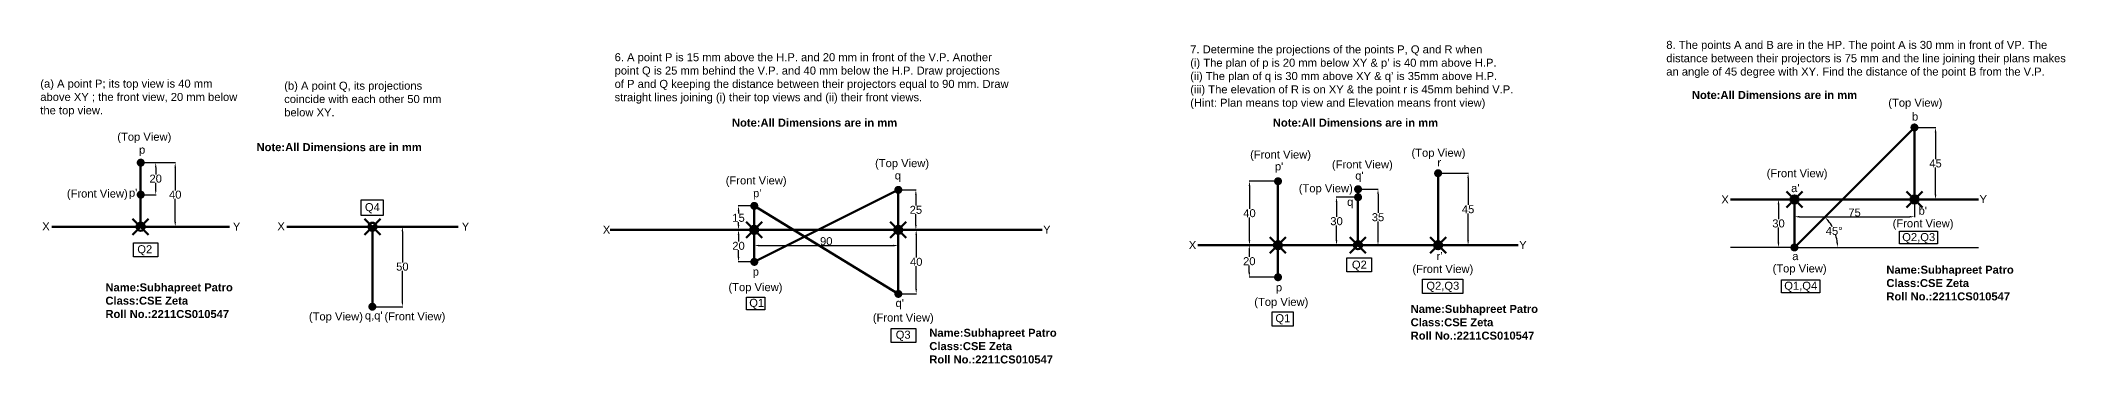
# Model space of a CAD drawing. Header units: millimetres. Extents: x 12 to 2699, y 62 to 303.
# Drawn here: x 1434 to 2699, y 101 to 303 of the extents above; entities that cross this region are included whole.
import ezdxf

# ---------------------------------------------------------------- set-up
doc = ezdxf.new("R2010")
doc.units = ezdxf.units.MM
doc.header["$MEASUREMENT"] = 0
doc.header["$PDMODE"] = 35
doc.header["$PDSIZE"] = 5
doc.styles.get("Standard").update_dxf_attribs({"font": 'arial.ttf'})
doc.dimstyles.get("Standard").update_dxf_attribs({"dimtxt": 5, "dimasz": 3, "dimexe": 0.18, "dimexo": 0.0625, "dimgap": 0.09, "dimtad": 1, "dimtih": 1, "dimtoh": 1, "dimdec": 0, "dimzin": 0, "dimdsep": 46, "dimtxsty": 'Standard', "dimcen": 0.09, "dimadec": 0, "dimazin": 0, "dimtfac": 1, "dimtdec": 0, "dimtofl": 0, "dimtmove": 0, "dimatfit": 3, "dimfxl": 1, "dimtolj": 1, "dimtzin": 0, "dimarcsym": 0})

# ---------------------------------------------------------------- blocks, each defined once
blk = doc.blocks.new('*D26')
at = {"color": 0, "lineweight": -2, "transparency": 16777216}
for p, q in [((1496.7, 226.5), (1506.2, 226.5)), ((1506, 223.5), (1506, 219.2)), ((1496.7, 206.5), (1506.2, 206.5)), ((1506, 209.5), (1506, 213.9))]:
    blk.add_line(p, q, dxfattribs=at)
at = {"color": 0, "transparency": 16777216}
for points in [[(1505.5, 223.5), (1506.5, 223.5), (1506, 226.5)], [(1505.5, 209.5), (1506.5, 209.5), (1506, 206.5)]]:
    blk.add_solid(points, dxfattribs=at)
at = {"layer": 'Defpoints', "color": 0, "transparency": 16777216}
for p in [(1496.6, 226.5), (1506, 226.5), (1496.6, 206.5)]:
    blk.add_point(p, dxfattribs=at)
at = {"color": 0, "lineweight": 50, "transparency": 16777216, "insert": (1506, 216.5), "char_height": 5, "attachment_point": 5}
blk.add_mtext('\\A1;20', dxfattribs=at)
blk = doc.blocks.new('*D27')
at = {"color": 0, "lineweight": -2, "transparency": 16777216}
for p, q in [((1496.7, 226.5), (1518.4, 226.5)), ((1518.2, 223.5), (1518.2, 209.2)), ((1518.2, 189.5), (1518.2, 203.9)), ((1496.7, 186.5), (1518.4, 186.5))]:
    blk.add_line(p, q, dxfattribs=at)
at = {"color": 0, "transparency": 16777216}
for points in [[(1517.7, 223.5), (1518.7, 223.5), (1518.2, 226.5)], [(1517.7, 189.5), (1518.7, 189.5), (1518.2, 186.5)]]:
    blk.add_solid(points, dxfattribs=at)
at = {"layer": 'Defpoints', "color": 0, "transparency": 16777216}
for p in [(1496.6, 226.5), (1496.6, 186.5), (1518.2, 186.5)]:
    blk.add_point(p, dxfattribs=at)
at = {"color": 0, "lineweight": 50, "transparency": 16777216, "insert": (1518.2, 206.5), "char_height": 5, "attachment_point": 5}
blk.add_mtext('\\A1;40', dxfattribs=at)
blk = doc.blocks.new('*D28')
at = {"color": 0, "lineweight": -2, "transparency": 16777216}
for p, q in [((1641.4, 186.5), (1660.3, 186.5)), ((1660.1, 183.5), (1660.1, 164.2)), ((1660.1, 139.5), (1660.1, 158.9)), ((1641.4, 136.5), (1660.3, 136.5))]:
    blk.add_line(p, q, dxfattribs=at)
at = {"color": 0, "transparency": 16777216}
for points in [[(1659.6, 183.5), (1660.6, 183.5), (1660.1, 186.5)], [(1659.6, 139.5), (1660.6, 139.5), (1660.1, 136.5)]]:
    blk.add_solid(points, dxfattribs=at)
at = {"layer": 'Defpoints', "color": 0, "transparency": 16777216}
for p in [(1641.4, 186.5), (1641.4, 136.5), (1660.1, 136.5)]:
    blk.add_point(p, dxfattribs=at)
at = {"color": 0, "lineweight": 50, "transparency": 16777216, "insert": (1660.1, 161.5), "char_height": 5, "attachment_point": 5}
blk.add_mtext('\\A1;50', dxfattribs=at)
blk = doc.blocks.new('*D29')
at = {"color": 0, "lineweight": -2, "transparency": 16777216}
for p, q in [((1879.9, 184.5), (1869.9, 184.5)), ((1870.1, 181.5), (1870.1, 177.2)), ((1879.9, 164.5), (1869.9, 164.5)), ((1870.1, 167.5), (1870.1, 171.9))]:
    blk.add_line(p, q, dxfattribs=at)
at = {"color": 0, "transparency": 16777216}
for points in [[(1869.6, 181.5), (1870.6, 181.5), (1870.1, 184.5)], [(1869.6, 167.5), (1870.6, 167.5), (1870.1, 164.5)]]:
    blk.add_solid(points, dxfattribs=at)
at = {"layer": 'Defpoints', "color": 0, "transparency": 16777216}
for p in [(1879.9, 184.5), (1870.1, 164.5), (1879.9, 164.5)]:
    blk.add_point(p, dxfattribs=at)
at = {"color": 0, "lineweight": 50, "transparency": 16777216, "insert": (1870.1, 174.5), "char_height": 5, "attachment_point": 5}
blk.add_mtext('\\A1;20', dxfattribs=at)
blk = doc.blocks.new('*D30')
at = {"color": 0, "lineweight": -2, "transparency": 16777216}
for p, q in [((1970, 209.5), (1981.1, 209.5)), ((1980.9, 206.5), (1980.9, 199.7)), ((1980.9, 187.5), (1980.9, 194.4)), ((1970, 184.5), (1981.1, 184.5))]:
    blk.add_line(p, q, dxfattribs=at)
at = {"color": 0, "transparency": 16777216}
for points in [[(1980.4, 206.5), (1981.4, 206.5), (1980.9, 209.5)], [(1980.4, 187.5), (1981.4, 187.5), (1980.9, 184.5)]]:
    blk.add_solid(points, dxfattribs=at)
at = {"layer": 'Defpoints', "color": 0, "transparency": 16777216}
for p in [(1969.9, 209.5), (1980.9, 209.5), (1969.9, 184.5)]:
    blk.add_point(p, dxfattribs=at)
at = {"color": 0, "lineweight": 50, "transparency": 16777216, "insert": (1980.9, 197), "char_height": 5, "attachment_point": 5}
blk.add_mtext('\\A1;25', dxfattribs=at)
blk = doc.blocks.new('*D31')
at = {"color": 0, "lineweight": -2, "transparency": 16777216}
for p, q in [((1970, 184.5), (1981.3, 184.5)), ((1981.1, 181.5), (1981.1, 167.2)), ((1981.1, 147.5), (1981.1, 161.9)), ((1970, 144.5), (1981.3, 144.5))]:
    blk.add_line(p, q, dxfattribs=at)
at = {"color": 0, "transparency": 16777216}
for points in [[(1980.6, 181.5), (1981.6, 181.5), (1981.1, 184.5)], [(1980.6, 147.5), (1981.6, 147.5), (1981.1, 144.5)]]:
    blk.add_solid(points, dxfattribs=at)
at = {"layer": 'Defpoints', "color": 0, "transparency": 16777216}
for p in [(1969.9, 184.5), (1969.9, 144.5), (1981.1, 144.5)]:
    blk.add_point(p, dxfattribs=at)
at = {"color": 0, "lineweight": 50, "transparency": 16777216, "insert": (1981.1, 164.5), "char_height": 5, "attachment_point": 5}
blk.add_mtext('\\A1;40', dxfattribs=at)
blk = doc.blocks.new('*D32')
at = {"color": 0, "lineweight": -2, "transparency": 16777216}
for p, q in [((1879.9, 199.5), (1869.9, 199.5)), ((1870.1, 196.5), (1870.1, 194.7)), ((1879.9, 184.5), (1869.9, 184.5)), ((1870.1, 187.5), (1870.1, 189.4))]:
    blk.add_line(p, q, dxfattribs=at)
at = {"color": 0, "transparency": 16777216}
for points in [[(1869.6, 196.5), (1870.6, 196.5), (1870.1, 199.5)], [(1869.6, 187.5), (1870.6, 187.5), (1870.1, 184.5)]]:
    blk.add_solid(points, dxfattribs=at)
at = {"layer": 'Defpoints', "color": 0, "transparency": 16777216}
for p in [(1870.1, 199.5), (1879.9, 199.5), (1879.9, 184.5)]:
    blk.add_point(p, dxfattribs=at)
at = {"color": 0, "lineweight": 50, "transparency": 16777216, "insert": (1870.1, 192), "char_height": 5, "attachment_point": 5}
blk.add_mtext('\\A1;15', dxfattribs=at)
blk = doc.blocks.new('*D33')
at = {"color": 0, "lineweight": -2, "transparency": 16777216}
for p, q in [((1879.9, 184.5), (1879.9, 174.5)), ((1969.9, 184.5), (1969.9, 174.5)), ((1882.9, 174.7), (1966.9, 174.7))]:
    blk.add_line(p, q, dxfattribs=at)
at = {"color": 0, "transparency": 16777216}
for points in [[(1882.9, 175.2), (1882.9, 174.2), (1879.9, 174.7)], [(1966.9, 175.2), (1966.9, 174.2), (1969.9, 174.7)]]:
    blk.add_solid(points, dxfattribs=at)
at = {"layer": 'Defpoints', "color": 0, "transparency": 16777216}
for p in [(1879.9, 184.5), (1969.9, 184.5), (1969.9, 174.7)]:
    blk.add_point(p, dxfattribs=at)
at = {"color": 0, "lineweight": 50, "transparency": 16777216, "insert": (1924.9, 177.4), "char_height": 5, "attachment_point": 5}
blk.add_mtext('\\A1;90', dxfattribs=at)
blk = doc.blocks.new('*D34')
at = {"color": 0, "lineweight": -2, "transparency": 16777216}
for p, q in [((2207.1, 214.9), (2189.1, 214.9)), ((2189.3, 211.9), (2189.3, 197.6)), ((2189.3, 177.9), (2189.3, 192.3)), ((2207.1, 174.9), (2189.1, 174.9))]:
    blk.add_line(p, q, dxfattribs=at)
at = {"color": 0, "transparency": 16777216}
for points in [[(2188.8, 211.9), (2189.8, 211.9), (2189.3, 214.9)], [(2188.8, 177.9), (2189.8, 177.9), (2189.3, 174.9)]]:
    blk.add_solid(points, dxfattribs=at)
at = {"layer": 'Defpoints', "color": 0, "transparency": 16777216}
for p in [(2189.3, 214.9), (2207.1, 214.9), (2207.1, 174.9)]:
    blk.add_point(p, dxfattribs=at)
at = {"color": 0, "lineweight": 50, "transparency": 16777216, "insert": (2189.3, 194.9), "char_height": 5, "attachment_point": 5}
blk.add_mtext('\\A1;40', dxfattribs=at)
blk = doc.blocks.new('*D35')
at = {"color": 0, "lineweight": -2, "transparency": 16777216}
for p, q in [((2207.1, 174.9), (2189.1, 174.9)), ((2189.2, 171.9), (2189.2, 167.6)), ((2207.1, 154.9), (2189.1, 154.9)), ((2189.2, 157.9), (2189.2, 162.3))]:
    blk.add_line(p, q, dxfattribs=at)
at = {"color": 0, "transparency": 16777216}
for points in [[(2188.7, 171.9), (2189.7, 171.9), (2189.2, 174.9)], [(2188.7, 157.9), (2189.7, 157.9), (2189.2, 154.9)]]:
    blk.add_solid(points, dxfattribs=at)
at = {"layer": 'Defpoints', "color": 0, "transparency": 16777216}
for p in [(2207.1, 174.9), (2189.2, 154.9), (2207.1, 154.9)]:
    blk.add_point(p, dxfattribs=at)
at = {"color": 0, "lineweight": 50, "transparency": 16777216, "insert": (2189.2, 164.9), "char_height": 5, "attachment_point": 5}
blk.add_mtext('\\A1;20', dxfattribs=at)
blk = doc.blocks.new('*D36')
at = {"color": 0, "lineweight": -2, "transparency": 16777216}
for p, q in [((2257.1, 204.9), (2243.5, 204.9)), ((2243.7, 201.9), (2243.7, 192.6)), ((2243.7, 177.9), (2243.7, 187.3)), ((2257.1, 174.9), (2243.5, 174.9))]:
    blk.add_line(p, q, dxfattribs=at)
at = {"color": 0, "transparency": 16777216}
for points in [[(2243.2, 201.9), (2244.2, 201.9), (2243.7, 204.9)], [(2243.2, 177.9), (2244.2, 177.9), (2243.7, 174.9)]]:
    blk.add_solid(points, dxfattribs=at)
at = {"layer": 'Defpoints', "color": 0, "transparency": 16777216}
for p in [(2257.1, 204.9), (2243.7, 174.9), (2257.1, 174.9)]:
    blk.add_point(p, dxfattribs=at)
at = {"color": 0, "lineweight": 50, "transparency": 16777216, "insert": (2243.7, 189.9), "char_height": 5, "attachment_point": 5}
blk.add_mtext('\\A1;30', dxfattribs=at)
blk = doc.blocks.new('*D37')
at = {"color": 0, "lineweight": -2, "transparency": 16777216}
for p, q in [((2257.2, 209.9), (2269.8, 209.9)), ((2269.6, 206.9), (2269.6, 195.1)), ((2269.6, 177.9), (2269.6, 189.8)), ((2257.2, 174.9), (2269.8, 174.9))]:
    blk.add_line(p, q, dxfattribs=at)
at = {"color": 0, "transparency": 16777216}
for points in [[(2269.1, 206.9), (2270.1, 206.9), (2269.6, 209.9)], [(2269.1, 177.9), (2270.1, 177.9), (2269.6, 174.9)]]:
    blk.add_solid(points, dxfattribs=at)
at = {"layer": 'Defpoints', "color": 0, "transparency": 16777216}
for p in [(2257.1, 209.9), (2257.1, 174.9), (2269.6, 174.9)]:
    blk.add_point(p, dxfattribs=at)
at = {"color": 0, "lineweight": 50, "transparency": 16777216, "insert": (2269.6, 192.4), "char_height": 5, "attachment_point": 5}
blk.add_mtext('\\A1;35', dxfattribs=at)
blk = doc.blocks.new('*D38')
at = {"color": 0, "lineweight": -2, "transparency": 16777216}
for p, q in [((2307.2, 219.9), (2326.1, 219.9)), ((2325.9, 216.9), (2325.9, 200.1)), ((2325.9, 177.9), (2325.9, 194.8)), ((2307.2, 174.9), (2326.1, 174.9))]:
    blk.add_line(p, q, dxfattribs=at)
at = {"color": 0, "transparency": 16777216}
for points in [[(2325.4, 216.9), (2326.4, 216.9), (2325.9, 219.9)], [(2325.4, 177.9), (2326.4, 177.9), (2325.9, 174.9)]]:
    blk.add_solid(points, dxfattribs=at)
at = {"layer": 'Defpoints', "color": 0, "transparency": 16777216}
for p in [(2307.1, 219.9), (2307.1, 174.9), (2325.9, 174.9)]:
    blk.add_point(p, dxfattribs=at)
at = {"color": 0, "lineweight": 50, "transparency": 16777216, "insert": (2325.9, 197.4), "char_height": 5, "attachment_point": 5}
blk.add_mtext('\\A1;45', dxfattribs=at)
blk = doc.blocks.new('*D39')
at = {"color": 0, "lineweight": -2, "transparency": 16777216}
for start, end in [(28.7177, 38.6105), (6.3895, 16.5512)]:
    blk.add_arc((2529.8, 173.5), 26.9, start, end, dxfattribs=at)
at = {"color": 0, "transparency": 16777216}
for points in [[(2550.4, 190), (2551.2, 190.6), (2548.8, 192.5)], [(2557, 176.5), (2556, 176.5), (2556.7, 173.5)]]:
    blk.add_solid(points, dxfattribs=at)
at = {"layer": 'Defpoints', "color": 0, "transparency": 16777216}
for p in [(2605.7, 249.4), (2555.8, 180.5), (2529.8, 173.5), (2529.8, 173.5), (2604.8, 173.5)]:
    blk.add_point(p, dxfattribs=at)
at = {"color": 0, "lineweight": 50, "transparency": 16777216, "insert": (2554.6, 183.8), "char_height": 5, "attachment_point": 5}
blk.add_mtext('\\A1;45°', dxfattribs=at)
blk = doc.blocks.new('*D40')
at = {"color": 0, "lineweight": -2, "transparency": 16777216}
for p, q in [((2529.8, 203.4), (2529.8, 192.5)), ((2604.8, 203.4), (2604.8, 192.5)), ((2532.8, 192.7), (2601.8, 192.7))]:
    blk.add_line(p, q, dxfattribs=at)
at = {"color": 0, "transparency": 16777216}
for points in [[(2532.8, 193.2), (2532.8, 192.2), (2529.8, 192.7)], [(2601.8, 193.2), (2601.8, 192.2), (2604.8, 192.7)]]:
    blk.add_solid(points, dxfattribs=at)
at = {"layer": 'Defpoints', "color": 0, "transparency": 16777216}
for p in [(2529.8, 203.5), (2604.8, 203.5), (2604.8, 192.7)]:
    blk.add_point(p, dxfattribs=at)
at = {"color": 0, "lineweight": 50, "transparency": 16777216, "insert": (2567.3, 195.3), "char_height": 5, "attachment_point": 5}
blk.add_mtext('\\A1;75', dxfattribs=at)
blk = doc.blocks.new('*D41')
at = {"color": 0, "lineweight": -2, "transparency": 16777216}
for p, q in [((2529.7, 203.5), (2519.7, 203.5)), ((2519.8, 200.5), (2519.8, 191.1)), ((2519.8, 176.5), (2519.8, 185.9)), ((2529.7, 173.5), (2519.7, 173.5))]:
    blk.add_line(p, q, dxfattribs=at)
at = {"color": 0, "transparency": 16777216}
for points in [[(2519.3, 200.5), (2520.3, 200.5), (2519.8, 203.5)], [(2519.3, 176.5), (2520.3, 176.5), (2519.8, 173.5)]]:
    blk.add_solid(points, dxfattribs=at)
at = {"layer": 'Defpoints', "color": 0, "transparency": 16777216}
for p in [(2529.8, 203.5), (2519.8, 173.5), (2529.8, 173.5)]:
    blk.add_point(p, dxfattribs=at)
at = {"color": 0, "lineweight": 50, "transparency": 16777216, "insert": (2519.8, 188.5), "char_height": 5, "attachment_point": 5}
blk.add_mtext('\\A1;30', dxfattribs=at)
blk = doc.blocks.new('*D42')
at = {"color": 0, "lineweight": -2, "transparency": 16777216}
for p, q in [((2604.8, 248.5), (2618, 248.5)), ((2617.9, 245.5), (2617.9, 228.6)), ((2617.9, 206.5), (2617.9, 223.4)), ((2604.8, 203.5), (2618, 203.5))]:
    blk.add_line(p, q, dxfattribs=at)
at = {"color": 0, "transparency": 16777216}
for points in [[(2617.4, 245.5), (2618.4, 245.5), (2617.9, 248.5)], [(2617.4, 206.5), (2618.4, 206.5), (2617.9, 203.5)]]:
    blk.add_solid(points, dxfattribs=at)
at = {"layer": 'Defpoints', "color": 0, "transparency": 16777216}
for p in [(2604.8, 248.5), (2617.9, 248.5), (2604.8, 203.5)]:
    blk.add_point(p, dxfattribs=at)
at = {"color": 0, "lineweight": 50, "transparency": 16777216, "insert": (2617.9, 226), "char_height": 5, "attachment_point": 5}
blk.add_mtext('\\A1;45', dxfattribs=at)

msp = doc.modelspace()

# ---------------------------------------------------------------- linework, layer by layer
at = {"lineweight": 50}
for p, q in [((2529.8, 173.5), (2605.7, 249.4)), ((2604.8, 203.5), (2604.8, 249.7)), ((1496.6, 186.5), (1496.6, 226.5)), ((2307.1, 174.9), (2307.1, 219.9)), ((1496.6, 186.5), (1496.6, 206.5)), ((1879.9, 164.5), (1969.9, 209.5)), ((1969.9, 184.5), (1969.9, 209.5)), ((2207.1, 174.9), (2207.1, 214.9)), ((2257.1, 174.9), (2257.1, 209.9)), ((2257.1, 174.9), (2257.1, 204.9)), ((2257.1, 174.9), (2257.1, 204.9)), ((2529.8, 203.5), (2489.8, 203.5)), ((2529.8, 203.5), (2604.8, 203.5)), ((2529.8, 203.5), (2529.8, 173.5)), ((2604.8, 203.5), (2644.8, 203.5)), ((1879.9, 184.5), (1879.9, 199.5)), ((1879.9, 199.5), (1969.9, 144.5)), ((2207.1, 174.9), (2207.1, 194.9)), ((1441.1, 186.5), (1552.2, 186.5)), ((1587.9, 186.5), (1694.9, 186.5)), ((1641.4, 186.5), (1641.4, 136.5)), ((1789.9, 184.5), (2059.9, 184.5)), ((1879.9, 184.5), (1879.9, 164.5)), ((1969.9, 184.5), (1969.9, 144.5)), ((2157.1, 174.9), (2357.1, 174.9)), ((2207.1, 174.9), (2207.1, 154.9))]:
    msp.add_line(p, q, dxfattribs=at)
at = {"lineweight": -3}
for p, q in [((2529.8, 173.5), (2489.8, 173.5)), ((2529.8, 173.5), (2604.8, 173.5)), ((2604.8, 173.5), (2644.8, 173.5))]:
    msp.add_line(p, q, dxfattribs=at)
at = {"lineweight": 50, "const_width": 2.5}
for points in [[(2603.5, 248.5, 1), (2606, 248.5, 1)], [(1495.4, 226.5, 1), (1497.9, 226.5, 1)], [(2205.9, 214.9, 1), (2208.4, 214.9, 1)], [(2305.9, 219.9, 1), (2308.4, 219.9, 1)], [(1495.4, 206.5, 1), (1497.9, 206.5, 1)], [(1968.7, 209.5, 1), (1971.2, 209.5, 1)], [(2255.9, 209.9, 1), (2258.4, 209.9, 1)], [(2255.9, 204.9, 1), (2258.4, 204.9, 1)], [(2528.5, 203.5, 1), (2531, 203.5, 1)], [(2603.5, 203.5, 1), (2606, 203.5, 1)], [(1878.7, 199.5, 1), (1881.2, 199.5, 1)], [(2305.9, 174.9, 1), (2308.4, 174.9, 1)], [(1878.7, 164.5, 1), (1881.2, 164.5, 1)], [(2528.5, 173.5, 1), (2531, 173.5, 1)], [(2205.9, 154.9, 1), (2208.4, 154.9, 1)], [(1968.7, 144.5, 1), (1971.2, 144.5, 1)], [(1640.1, 136.5, 1), (1642.6, 136.5, 1)]]:
    msp.add_lwpolyline(points, format="xyb", close=True, dxfattribs=at)
for points in [[(1634.3, 203.2), (1648, 203.2), (1648, 193.5), (1634.3, 193.5)], [(2595.3, 183.6), (2619.1, 183.6), (2619.1, 175.7), (2595.3, 175.7)], [(1492.2, 176.4), (1507.3, 176.4), (1507.3, 167.7), (1492.2, 167.7)], [(2250.1, 167.1), (2265.6, 167.1), (2265.6, 158.2), (2250.1, 158.2)], [(2297.3, 153.8), (2322.7, 153.8), (2322.7, 144.8), (2297.3, 144.8)], [(2521.7, 153.3), (2545.7, 153.3), (2545.7, 145.1), (2521.7, 145.1)], [(1875.1, 142.4), (1886.5, 142.4), (1886.5, 134.6), (1875.1, 134.6)], [(2203.5, 133.3), (2216.7, 133.3), (2216.7, 124.3), (2203.5, 124.3)], [(1965.4, 122.9), (1980.8, 122.9), (1980.8, 114.1), (1965.4, 114.1)]]:
    msp.add_lwpolyline(points, close=True)
at = {"lineweight": 50}
for p in [(2529.8, 203.5), (2604.8, 203.5), (1496.6, 186.5), (1641.4, 186.5), (1879.9, 184.5), (1969.9, 184.5), (2207.1, 174.9), (2257.1, 174.9), (2307.1, 174.9)]:
    msp.add_point(p, dxfattribs=at)

# ---------------------------------------------------------------- texts
at = {"lineweight": 50, "char_height": 5, "attachment_point": 1}
for s, width, insert in [('6. A point P is 15 mm above the H.P. and 20 mm in front of the V.P. Another \\Ppoint Q is 25 mm behind the V.P. and 40 mm below the H.P. Draw projections \\Pof P and Q keeping the distance between their projectors equal to 90 mm. Draw \\Pstraight lines joining (i) their top views and (ii) their front views.', 348.035, (1792.7, 294.9)), ('7. Determine the projections of the points P, Q and R when\\P(i) The plan of p is 20 mm below XY & p’ is 40 mm above H.P.\\P(ii) The plan of q is 30 mm above XY & q’ is 35mm above H.P.\\P(iii) The elevation of R is on XY & the point r is 45mm behind V.P.\\P(Hint: Plan means top view and Elevation means front view)', 286.032, (2152.3, 299.8)), ('8. The points A and B are in the HP. The point A is 30 mm in front of VP. The \\Pdistance between their projectors is 75 mm and the line joining their plans makes an angle of 45 degree with XY. Find the distance of the point B from the V.P.', 253.086, (2449.7, 302.6)), ('(a) A point P; its top view is 40 mm above XY ; the front view, 20 mm below the top view.', 127.391, (1433.9, 278.4)), ('(b) A point Q, its projections coincide with each other 50 mm below XY.', 106.429, (1586.3, 277.1)), ('{\\fArial|b1|i0|c0|p34;Note:All Dimensions are in mm}', 108.467, (2465.7, 271.3)), ('(Top View)', 33.6, (2588.4, 266.5)), ('{\\fArial|b1|i0|c0|p34;Note:All Dimensions are in mm}', 108.467, (1866, 254)), ('{\\fArial|b1|i0|c0|p34;Note:All Dimensions are in mm}', 108.467, (2203.9, 254)), ('b', 14.086, (2603.2, 257.8)), ('(Top View)', 33.6, (1482, 245.2)), ('p', 19.756, (1495.6, 237.1)), ('{\\fArial|b1|i0|c0|p34;Note:All Dimensions are in mm}', 108.467, (1569, 238.7)), ('(Top View)', 33.6, (1955.4, 228.7)), ('(Front View)', 39.328, (2189.7, 234.1)), ('(Front View)', 39.328, (2240.8, 227.9)), ('(Top View)', 33.6, (2290.5, 235.2)), ('r', 22.323, (2306.7, 229.2)), ('(Front View)', 39.328, (1862.1, 217.9)), ('q', 13.419, (1967.7, 221)), ("p'", 19.756, (2205.2, 226.7)), ("q'", 14.067, (2255.4, 220.9)), ('(Front View)', 39.328, (2512.4, 222.4)), ('(Front View)', 39.328, (1450.5, 209.7)), ("p'", 18.187, (1489.3, 210.2)), ("p'", 18.187, (1879.2, 209.9)), ('(Top View)', 33.6, (2220.1, 213)), ('q', 14.067, (2250.3, 204.5)), ('X', 7.133, (2484.1, 206)), ("a'", 13.051, (2527.7, 213.1)), ('Y', 10.757, (2645.4, 206.2)), ('Q4', 15.108, (1636.7, 201.2)), ('(Front View)', 39.328, (2591.1, 191.1)), ("b'", 14.086, (2607.3, 199)), ('X', 7.133, (1435.1, 189.2)), ('Y', 10.757, (1554.2, 189.1)), ('X', 7.133, (1582, 189.2)), ('Y', 10.757, (1697.2, 189.1)), ('X', 7.133, (1785.3, 187.1)), ('Y', 10.757, (2060.4, 187.2)), ('X', 7.133, (2151.4, 177.5)), ('Y', 10.757, (2357.8, 177.6)), ('Q2,Q3', 17.63, (2597.1, 182.5)), ('Q2', 13.196, (1494.5, 174.9)), ('Q2', 13.196, (2253.3, 165.3)), ("r'", 11.845, (2306.2, 170.6)), ('a', 13.051, (2528.4, 170.6)), ('p', 19.756, (1879, 160.9)), ('(Front View)', 39.328, (2291.1, 162.6)), ('Q2,Q3', 17.63, (2299.8, 152.1)), ('(Top View)', 33.6, (2516.1, 162.9)), ('Q1,Q4', 23.683, (2523.4, 152.1)), ('{\\fArial|b1|i0|c0|p34;Name:Subhapreet Patro\\PClass:CSE Zeta\\PRoll No.:2211CS010547}', 100.879, (2587.2, 162.1)), ('{\\fArial|b1|i0|c0|p34;Name:Subhapreet Patro\\PClass:CSE Zeta\\PRoll No.:2211CS010547}', 100.879, (1474.6, 151.1)), ('(Top View)', 33.6, (1863.8, 151.2)), ('Q1', 12.253, (1876.8, 141.4)), ("q'", 14.067, (1968.2, 141.3)), ('(Top View)', 33.6, (2192.3, 142)), ('p', 18.187, (2205.8, 151.1)), ('(Top View)', 33.6, (1601.7, 132.9)), ("q,q'", 22.617, (1636.7, 133.5)), ('(Front View)', 39.328, (1648.9, 133)), ('(Front View)', 39.328, (1954, 132.2)), ('Q1', 12.253, (2205.5, 131.8)), ('{\\fArial|b1|i0|c0|p34;Name:Subhapreet Patro\\PClass:CSE Zeta\\PRoll No.:2211CS010547}', 100.879, (2290, 137.6)), ('Q3', 17.785, (1968.3, 121.5)), ('{\\fArial|b1|i0|c0|p34;Name:Subhapreet Patro\\PClass:CSE Zeta\\PRoll No.:2211CS010547}', 100.879, (1989.3, 122.7))]:
    msp.add_mtext_dynamic_manual_height_columns(s, width=width, gutter_width=25, heights=[0], dxfattribs=dict(at, insert=insert))

# ---------------------------------------------------------------- dimensions: what is measured, and where the dimension line sits
at = {"lineweight": 50}
dim = msp.add_angular_dim_2l(base=(2555.8, 180.5), line1=((2529.8, 173.5), (2604.8, 173.5)), line2=((2529.8, 173.5), (2605.7, 249.4)), dimstyle='Standard', dxfattribs=at)
dim.commit()
dim.dimension.update_dxf_attribs({"geometry": '*D39', "text_midpoint": (2554.6, 183.8)})
for base, p1, p2, picture, middle in [((2617.9, 248.5), (2604.8, 203.5), (2604.8, 248.5), '*D42', (2617.9, 226)), ((1506, 226.5), (1496.6, 206.5), (1496.6, 226.5), '*D26', (1506, 216.5)), ((1518.2, 186.5), (1496.6, 226.5), (1496.6, 186.5), '*D27', (1518.2, 206.5)), ((2325.9, 174.9), (2307.1, 219.9), (2307.1, 174.9), '*D38', (2325.9, 197.4)), ((1980.9, 209.5), (1969.9, 184.5), (1969.9, 209.5), '*D30', (1980.9, 197)), ((2189.3, 214.9), (2207.1, 174.9), (2207.1, 214.9), '*D34', (2189.3, 194.9)), ((2243.7, 174.9), (2257.1, 204.9), (2257.1, 174.9), '*D36', (2243.7, 189.9)), ((2269.6, 174.9), (2257.1, 209.9), (2257.1, 174.9), '*D37', (2269.6, 192.4)), ((2519.8, 173.5), (2529.8, 203.5), (2529.8, 173.5), '*D41', (2519.8, 188.5)), ((1870.1, 199.5), (1879.9, 184.5), (1879.9, 199.5), '*D32', (1870.1, 192)), ((1660.1, 136.5), (1641.4, 186.5), (1641.4, 136.5), '*D28', (1660.1, 161.5)), ((1870.1, 164.5), (1879.9, 184.5), (1879.9, 164.5), '*D29', (1870.1, 174.5)), ((1981.1, 144.5), (1969.9, 184.5), (1969.9, 144.5), '*D31', (1981.1, 164.5)), ((2189.2, 154.9), (2207.1, 174.9), (2207.1, 154.9), '*D35', (2189.2, 164.9))]:
    dim = msp.add_linear_dim(base=base, p1=p1, p2=p2, angle=90, dimstyle='Standard', dxfattribs=at)
    dim.commit()
    dim.dimension.update_dxf_attribs({"geometry": picture, "text_midpoint": middle})
for base, p1, p2, picture, middle in [((2604.8, 192.7), (2529.8, 203.5), (2604.8, 203.5), '*D40', (2567.3, 195.3)), ((1969.9, 174.7), (1879.9, 184.5), (1969.9, 184.5), '*D33', (1924.9, 177.4))]:
    dim = msp.add_linear_dim(base=base, p1=p1, p2=p2, dimstyle='Standard', dxfattribs=at)
    dim.commit()
    dim.dimension.update_dxf_attribs({"geometry": picture, "text_midpoint": middle})

doc.saveas('drawing.dxf')
